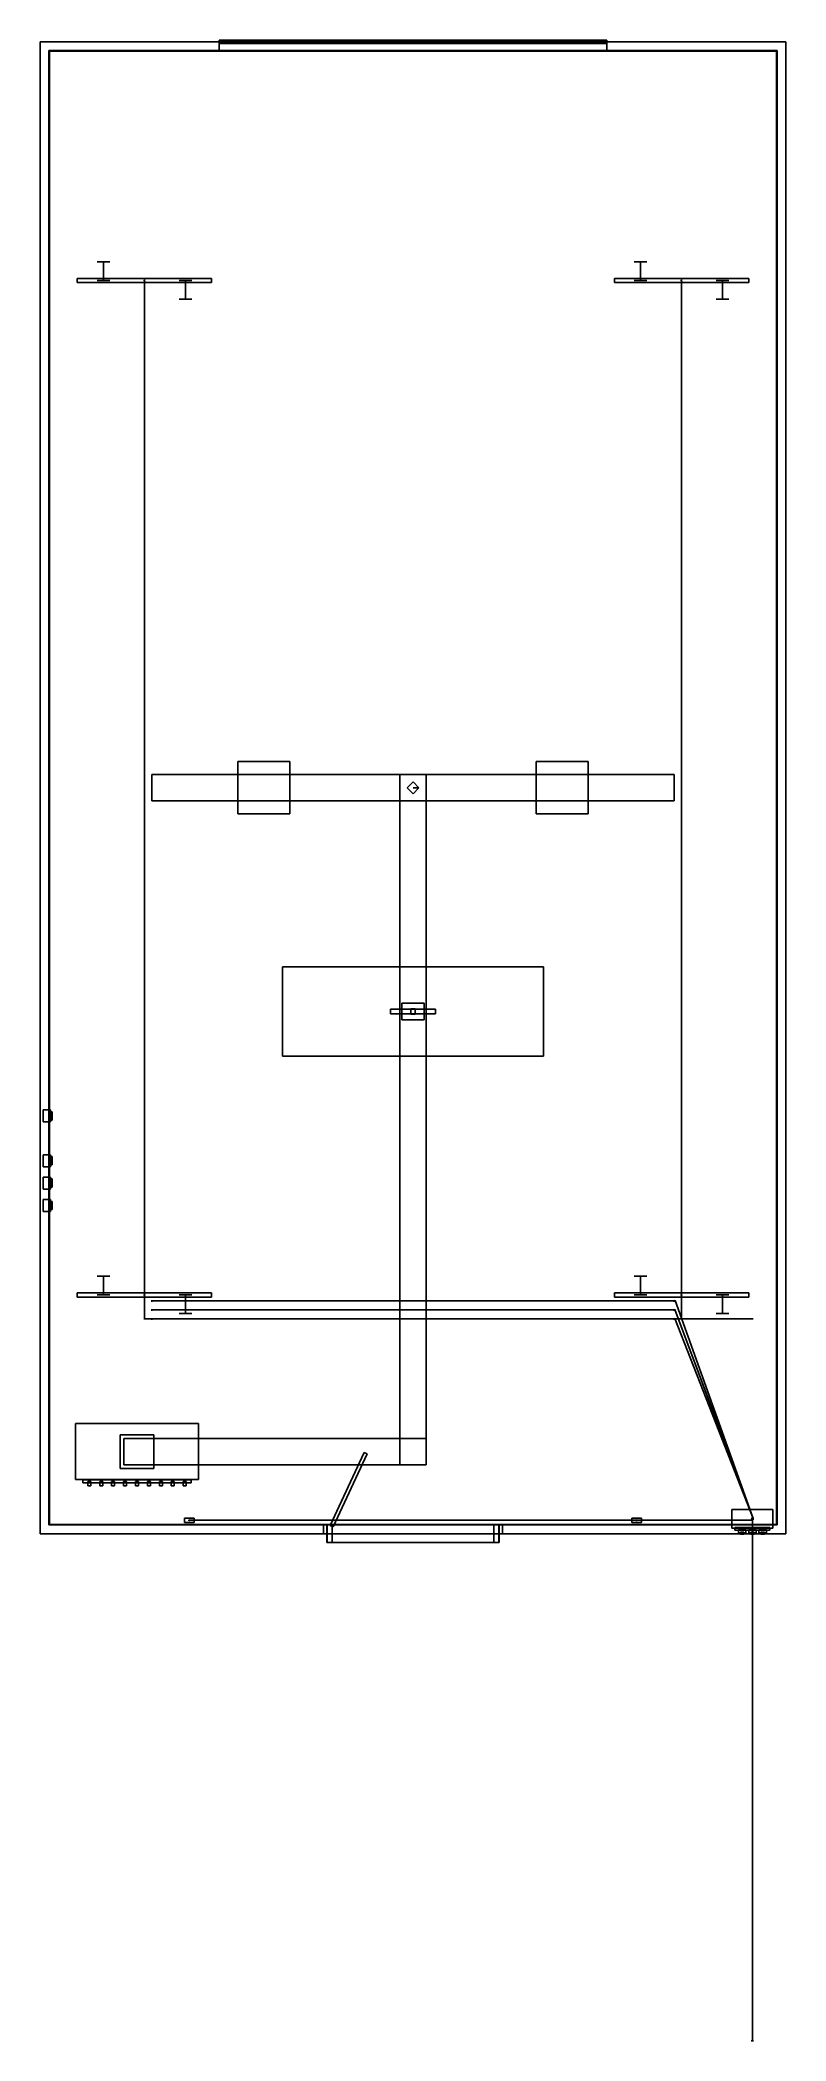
# Model space of a CAD drawing. Header units: millimetres. Extents: x -49000 to -39000, y 220200 to 247022.
import ezdxf

# ---------------------------------------------------------------- set-up
doc = ezdxf.new("R2010")
doc.units = ezdxf.units.MM

msp = doc.modelspace()

# ---------------------------------------------------------------- linework, layer by layer
at = {"layer": 'electrical'}
for p, q in [((-47592.21, 243800), (-47607.79, 243800)), ((-47607.79, 243800), (-47600, 243800)), ((-47600, 243800), (-47592.21, 243800)), ((-47600, 229880), (-47600, 243800)), ((-40392.21, 243800), (-40407.79, 243800)), ((-40407.79, 243800), (-40400, 243800)), ((-40400, 243800), (-40392.21, 243800)), ((-40400, 229880), (-40400, 243800)), ((-47592.21, 229880), (-47607.79, 229880)), ((-47607.79, 229880), (-47600, 229880)), ((-47600, 229872.21), (-47600, 229887.79)), ((-47600, 229887.79), (-47600, 229880)), ((-47600, 229880), (-47600, 229872.21)), ((-39450, 229880), (-47600, 229880)), ((-47600, 229880), (-47592.21, 229880)), ((-47500, 230108.74), (-47500, 230131.26)), ((-47500, 230131.26), (-47500, 230120)), ((-47500, 230120), (-47500, 230108.74)), ((-40500, 230120), (-47500, 230120)), ((-47500, 229988.74), (-47500, 230011.26)), ((-47500, 230011.26), (-47500, 230000)), ((-47500, 230000), (-47500, 229988.74)), ((-40500, 230000), (-47500, 230000)), ((-47500, 229868.74), (-47500, 229891.26)), ((-47500, 229891.26), (-47500, 229880)), ((-47500, 229880), (-47500, 229868.74)), ((-40500, 229880), (-47500, 229880)), ((-40487.77, 230124.4), (-40506.12, 230117.8)), ((-40506.12, 230117.8), (-40487.77, 230124.4)), ((-40506.12, 230117.8), (-40506.12, 230117.8)), ((-40487.83, 230004.56), (-40506.09, 229997.72)), ((-40506.09, 229997.72), (-40487.83, 230004.56)), ((-40506.09, 229997.72), (-40506.09, 229997.72)), ((-40487.9, 229884.74), (-40506.05, 229877.63)), ((-40506.05, 229877.63), (-40487.9, 229884.74)), ((-40506.05, 229877.63), (-40506.05, 229877.63)), ((-40500, 230108.74), (-40500, 230131.26)), ((-40500, 230131.26), (-40500, 230120)), ((-40500, 230120), (-40500, 230108.74)), ((-40500, 230120), (-40485.96, 230120)), ((-40485.96, 230120), (-40500, 230120)), ((-40500, 229988.74), (-40500, 230011.26)), ((-40500, 230011.26), (-40500, 230000)), ((-40500, 230000), (-40500, 229988.74)), ((-40500, 230000), (-40485.96, 230000)), ((-40485.96, 230000), (-40500, 230000)), ((-40500, 229868.74), (-40500, 229891.26)), ((-40500, 229891.26), (-40500, 229880)), ((-40500, 229880), (-40500, 229868.74)), ((-40500, 229880), (-40485.96, 229880)), ((-40485.96, 229880), (-40500, 229880)), ((-39437.9, 227204.74), (-40487.9, 229884.74)), ((-39437.83, 227204.56), (-40487.83, 230004.56)), ((-39437.77, 227204.4), (-40487.77, 230124.4)), ((-40392.21, 229880), (-40407.79, 229880)), ((-40407.79, 229880), (-40400, 229880)), ((-40400, 229880), (-40392.21, 229880)), ((-39450, 229872.21), (-39450, 229887.79)), ((-39450, 229887.79), (-39450, 229880)), ((-39450, 229880), (-39450, 229872.21)), ((-47065, 227150), (-47065, 227210)), ((-47065, 227210), (-46935, 227210)), ((-46991, 227180), (-47004.5, 227187.79)), ((-47004.5, 227187.79), (-47004.5, 227172.21)), ((-47000, 227172.21), (-47000, 227187.79)), ((-47000, 227187.79), (-47000, 227180)), ((-46935, 227150), (-46935, 227210)), ((-41065, 227150), (-41065, 227210)), ((-41065, 227210), (-40935, 227210)), ((-40991, 227180), (-41004.5, 227187.79)), ((-41004.5, 227187.79), (-41004.5, 227172.21)), ((-41000, 227172.21), (-41000, 227187.79)), ((-41000, 227187.79), (-41000, 227180)), ((-40935, 227150), (-40935, 227210)), ((-39725, 227075), (-39725, 227325)), ((-39725, 227325), (-39175, 227325)), ((-39468, 227200), (-39441, 227215.59)), ((-39441, 227184.41), (-39468, 227200)), ((-39434.41, 227200), (-39465.59, 227200)), ((-39465.59, 227200), (-39450, 227200)), ((-39437, 227200), (-39456.5, 227211.26)), ((-39456.5, 227211.26), (-39456.5, 227188.74)), ((-39437, 227200), (-39456.5, 227211.26)), ((-39456.5, 227211.26), (-39456.5, 227188.74)), ((-39437, 227200), (-39456.5, 227211.26)), ((-39456.5, 227211.26), (-39456.5, 227188.74)), ((-39456.5, 227188.74), (-39437, 227200)), ((-39456.5, 227188.74), (-39437, 227200)), ((-39456.5, 227188.74), (-39437, 227200)), ((-39437.77, 227204.4), (-39456.12, 227197.8)), ((-39456.12, 227197.8), (-39437.77, 227204.4)), ((-39456.12, 227197.8), (-39456.12, 227197.8)), ((-39437.83, 227204.56), (-39456.09, 227197.72)), ((-39456.09, 227197.72), (-39437.83, 227204.56)), ((-39456.09, 227197.72), (-39456.09, 227197.72)), ((-39437.9, 227204.74), (-39456.05, 227197.63)), ((-39456.05, 227197.63), (-39437.9, 227204.74)), ((-39456.05, 227197.63), (-39456.05, 227197.63)), ((-39450, 227200), (-39434.41, 227200)), ((-39450, 220200), (-39450, 227200)), ((-39450, 227200), (-39430.56, 227200)), ((-39430.56, 227200), (-39450, 227200)), ((-39450, 227200), (-39435.96, 227200)), ((-39435.96, 227200), (-39450, 227200)), ((-39450, 227200), (-39435.96, 227200)), ((-39435.96, 227200), (-39450, 227200)), ((-39450, 227200), (-39435.96, 227200)), ((-39435.96, 227200), (-39450, 227200)), ((-39450, 227172.21), (-39450, 227187.79)), ((-39450, 227187.79), (-39450, 227180)), ((-39450, 227172.21), (-39450, 227187.79)), ((-39450, 227187.79), (-39450, 227180)), ((-39441, 227215.59), (-39441, 227184.41)), ((-39175, 227075), (-39175, 227325)), ((-47065, 227150), (-46935, 227150)), ((-47004.5, 227172.21), (-46991, 227180)), ((-47000, 227180), (-39450, 227180)), ((-47000, 227180), (-47000, 227172.21)), ((-47000, 227180), (-46990.28, 227180)), ((-46990.28, 227180), (-47000, 227180)), ((-41065, 227150), (-40935, 227150)), ((-41004.5, 227172.21), (-40991, 227180)), ((-41000, 227180), (-39450, 227180)), ((-41000, 227180), (-41000, 227172.21)), ((-41000, 227180), (-40990.28, 227180)), ((-40990.28, 227180), (-41000, 227180)), ((-39725, 227075), (-39175, 227075)), ((-39685, 227047.5), (-39685, 227082.5)), ((-39685, 227082.5), (-39215, 227082.5)), ((-39685, 227047.5), (-39215, 227047.5)), ((-39637.5, 227010), (-39637.5, 227050)), ((-39637.5, 227050), (-39537.5, 227050)), ((-39637.5, 227010), (-39537.5, 227010)), ((-39564.12, 227020), (-39610.88, 227020)), ((-39610.88, 227020), (-39587.5, 227020)), ((-39564.12, 226995), (-39610.88, 226995)), ((-39610.88, 226995), (-39587.5, 226995)), ((-39587.5, 227020), (-39587.5, 226995)), ((-39587.5, 227020), (-39564.12, 227020)), ((-39587.5, 226995), (-39564.12, 226995)), ((-39537.5, 227010), (-39537.5, 227050)), ((-39500, 227010), (-39500, 227050)), ((-39500, 227050), (-39400, 227050)), ((-39500, 227010), (-39400, 227010)), ((-39426.62, 227020), (-39473.38, 227020)), ((-39473.38, 227020), (-39450, 227020)), ((-39426.62, 226995), (-39473.38, 226995)), ((-39473.38, 226995), (-39450, 226995)), ((-39450, 227180), (-39450, 227172.21)), ((-39450, 227180), (-39450, 227172.21)), ((-39450, 227020), (-39450, 226995)), ((-39450, 227020), (-39426.62, 227020)), ((-39450, 226995), (-39426.62, 226995)), ((-39400, 227010), (-39400, 227050)), ((-39362.5, 227010), (-39362.5, 227050)), ((-39362.5, 227050), (-39262.5, 227050)), ((-39362.5, 227010), (-39262.5, 227010)), ((-39289.12, 227020), (-39335.88, 227020)), ((-39335.88, 227020), (-39312.5, 227020)), ((-39289.12, 226995), (-39335.88, 226995)), ((-39335.88, 226995), (-39312.5, 226995)), ((-39312.5, 227020), (-39312.5, 226995)), ((-39312.5, 227020), (-39289.12, 227020)), ((-39312.5, 226995), (-39289.12, 226995)), ((-39262.5, 227010), (-39262.5, 227050)), ((-39215, 227047.5), (-39215, 227082.5)), ((-39434.41, 220200), (-39465.59, 220200)), ((-39465.59, 220200), (-39450, 220200)), ((-39450, 220200), (-39434.41, 220200))]:
    msp.add_line(p, q, dxfattribs=at)
at = {"layer": 'hvac'}
for p, q in [((-47500, 236825), (-47500, 237175)), ((-47500, 237175), (-40500, 237175)), ((-46350, 236650), (-46350, 237350)), ((-46350, 237350), (-45650, 237350)), ((-45650, 236650), (-45650, 237350)), ((-44175, 227925), (-44175, 237175)), ((-44175, 237175), (-43825, 237175)), ((-43825, 227925), (-43825, 237175)), ((-42350, 236650), (-42350, 237350)), ((-42350, 237350), (-41650, 237350)), ((-41650, 236650), (-41650, 237350)), ((-40500, 236825), (-40500, 237175)), ((-47500, 236825), (-40500, 236825)), ((-46350, 236650), (-45650, 236650)), ((-42350, 236650), (-41650, 236650)), ((-48525, 227725), (-48525, 228475)), ((-48525, 228475), (-46875, 228475)), ((-47925, 227875), (-47925, 228325)), ((-47925, 228325), (-47475, 228325)), ((-47875, 227925), (-47875, 228275)), ((-47875, 228275), (-43825, 228275)), ((-47475, 227875), (-47475, 228325)), ((-46875, 227725), (-46875, 228475)), ((-43825, 227925), (-43825, 228275)), ((-48525, 227725), (-46875, 227725)), ((-47925, 227875), (-47475, 227875)), ((-47875, 227925), (-43825, 227925)), ((-44175, 227925), (-43825, 227925)), ((-48425, 227680), (-48425, 227720)), ((-48425, 227720), (-46975, 227720)), ((-48425, 227680), (-46975, 227680)), ((-48360, 227640), (-48360, 227700)), ((-48360, 227700), (-48320, 227700)), ((-48360, 227640), (-48320, 227640)), ((-48320, 227640), (-48320, 227700)), ((-48200, 227640), (-48200, 227700)), ((-48200, 227700), (-48160, 227700)), ((-48200, 227640), (-48160, 227640)), ((-48160, 227640), (-48160, 227700)), ((-48040, 227640), (-48040, 227700)), ((-48040, 227700), (-48000, 227700)), ((-48040, 227640), (-48000, 227640)), ((-48000, 227640), (-48000, 227700)), ((-47880, 227640), (-47880, 227700)), ((-47880, 227700), (-47840, 227700)), ((-47880, 227640), (-47840, 227640)), ((-47840, 227640), (-47840, 227700)), ((-47720, 227640), (-47720, 227700)), ((-47720, 227700), (-47680, 227700)), ((-47720, 227640), (-47680, 227640)), ((-47680, 227640), (-47680, 227700)), ((-47560, 227640), (-47560, 227700)), ((-47560, 227700), (-47520, 227700)), ((-47560, 227640), (-47520, 227640)), ((-47520, 227640), (-47520, 227700)), ((-47400, 227640), (-47400, 227700)), ((-47400, 227700), (-47360, 227700)), ((-47400, 227640), (-47360, 227640)), ((-47360, 227640), (-47360, 227700)), ((-47240, 227640), (-47240, 227700)), ((-47240, 227700), (-47200, 227700)), ((-47240, 227640), (-47200, 227640)), ((-47200, 227640), (-47200, 227700)), ((-47080, 227640), (-47080, 227700)), ((-47080, 227700), (-47040, 227700)), ((-47080, 227640), (-47040, 227640)), ((-47040, 227640), (-47040, 227700)), ((-46975, 227680), (-46975, 227720))]:
    msp.add_line(p, q, dxfattribs=at)
at = {"layer": 'interiors'}
for p, q in [((-49000, 227000), (-49000, 247000)), ((-49000, 247000), (-39000, 247000)), ((-39120, 246880), (-48880, 246880)), ((-48880, 227120), (-48880, 246880)), ((-48875, 227125), (-48875, 246875)), ((-48875, 246875), (-39125, 246875)), ((-46600, 246977.5), (-46600, 247022.5)), ((-46600, 247022.5), (-41400, 247022.5)), ((-46600, 247000), (-41400, 247000)), ((-46600, 246880), (-46600, 247000)), ((-46600, 246977.5), (-41400, 246977.5)), ((-46600, 246880), (-41400, 246880)), ((-41400, 246977.5), (-41400, 247022.5)), ((-41400, 246880), (-41400, 247000)), ((-39125, 227125), (-39125, 246875)), ((-39120, 227120), (-39120, 246880)), ((-39000, 227000), (-39000, 247000)), ((-45750, 233400), (-45750, 234600)), ((-45750, 234600), (-42250, 234600)), ((-42250, 233400), (-42250, 234600)), ((-44300, 233970), (-44300, 234030)), ((-44300, 234030), (-43700, 234030)), ((-44300, 233970), (-43700, 233970)), ((-44150, 233890), (-44150, 234110)), ((-44150, 234110), (-43850, 234110)), ((-44030, 233965), (-44030, 234035)), ((-44030, 234035), (-43970, 234035)), ((-44030, 233965), (-43970, 233965)), ((-43970, 233965), (-43970, 234035)), ((-43850, 233890), (-43850, 234110)), ((-43700, 233970), (-43700, 234030)), ((-44150, 233890), (-43850, 233890)), ((-45750, 233400), (-42250, 233400)), ((-45110.39, 227109.51), (-44653.96, 228088.32)), ((-45069.61, 227090.49), (-44613.18, 228069.3)), ((-44613.18, 228069.3), (-44653.96, 228088.32)), ((-49000, 227000), (-45200, 227000)), ((-49000, 227000), (-39000, 227000)), ((-39120, 227120), (-48880, 227120)), ((-45200, 227120), (-48880, 227120)), ((-48875, 227125), (-39125, 227125)), ((-45200, 227000), (-45200, 227120)), ((-45200, 227120), (-42800, 227120)), ((-45200, 227000), (-42800, 227000)), ((-45155, 226880), (-45155, 227120)), ((-45155, 227120), (-45085, 227120)), ((-45150, 226880), (-45150, 227120)), ((-45150, 227120), (-42850, 227120)), ((-45069.61, 227090.49), (-45110.39, 227109.51)), ((-45085, 226880), (-45085, 227120)), ((-42915, 226880), (-42915, 227120)), ((-42915, 227120), (-42845, 227120)), ((-42850, 226880), (-42850, 227120)), ((-42845, 226880), (-42845, 227120)), ((-42800, 227000), (-42800, 227120)), ((-39120, 227120), (-42800, 227120)), ((-42800, 227000), (-39000, 227000)), ((-45155, 226880), (-45085, 226880)), ((-45150, 226880), (-42850, 226880)), ((-42915, 226880), (-42845, 226880))]:
    msp.add_line(p, q, dxfattribs=at)
at = {"layer": 'lighting'}
for p, q in [((-48500, 243772.5), (-48500, 243827.5)), ((-48500, 243827.5), (-46700, 243827.5)), ((-48202.9, 244050), (-48235.6, 244050)), ((-48235.6, 244050), (-48150, 244050)), ((-48097.1, 244050), (-48202.9, 244050)), ((-48150, 244050), (-48064.4, 244050)), ((-48150, 243800), (-48150, 244050)), ((-48064.4, 244050), (-48097.1, 244050)), ((-46700, 243772.5), (-46700, 243827.5)), ((-41300, 243772.5), (-41300, 243827.5)), ((-41300, 243827.5), (-39500, 243827.5)), ((-41002.9, 244050), (-41035.6, 244050)), ((-41035.6, 244050), (-40950, 244050)), ((-40897.1, 244050), (-41002.9, 244050)), ((-40950, 244050), (-40864.4, 244050)), ((-40950, 243800), (-40950, 244050)), ((-40864.4, 244050), (-40897.1, 244050)), ((-39500, 243772.5), (-39500, 243827.5)), ((-48500, 243772.5), (-46700, 243772.5)), ((-48202.9, 243800), (-48235.6, 243800)), ((-48235.6, 243800), (-48150, 243800)), ((-48097.1, 243800), (-48202.9, 243800)), ((-48150, 243800), (-48064.4, 243800)), ((-48064.4, 243800), (-48097.1, 243800)), ((-47591, 243800), (-47604.5, 243807.79)), ((-47604.5, 243807.79), (-47604.5, 243792.21)), ((-47604.5, 243792.21), (-47591, 243800)), ((-47102.9, 243800), (-47135.6, 243800)), ((-47135.6, 243800), (-47050, 243800)), ((-47102.9, 243550), (-47135.6, 243550)), ((-47135.6, 243550), (-47050, 243550)), ((-46997.1, 243800), (-47102.9, 243800)), ((-46997.1, 243550), (-47102.9, 243550)), ((-47050, 243800), (-47050, 243550)), ((-47050, 243800), (-46964.4, 243800)), ((-47050, 243550), (-46964.4, 243550)), ((-46964.4, 243800), (-46997.1, 243800)), ((-46964.4, 243550), (-46997.1, 243550)), ((-41300, 243772.5), (-39500, 243772.5)), ((-41002.9, 243800), (-41035.6, 243800)), ((-41035.6, 243800), (-40950, 243800)), ((-40897.1, 243800), (-41002.9, 243800)), ((-40950, 243800), (-40864.4, 243800)), ((-40864.4, 243800), (-40897.1, 243800)), ((-40391, 243800), (-40404.5, 243807.79)), ((-40404.5, 243807.79), (-40404.5, 243792.21)), ((-40404.5, 243792.21), (-40391, 243800)), ((-39902.9, 243800), (-39935.6, 243800)), ((-39935.6, 243800), (-39850, 243800)), ((-39902.9, 243550), (-39935.6, 243550)), ((-39935.6, 243550), (-39850, 243550)), ((-39797.1, 243800), (-39902.9, 243800)), ((-39797.1, 243550), (-39902.9, 243550)), ((-39850, 243800), (-39850, 243550)), ((-39850, 243800), (-39764.4, 243800)), ((-39850, 243550), (-39764.4, 243550)), ((-39764.4, 243800), (-39797.1, 243800)), ((-39764.4, 243550), (-39797.1, 243550)), ((-48202.9, 230450), (-48235.6, 230450)), ((-48235.6, 230450), (-48150, 230450)), ((-48097.1, 230450), (-48202.9, 230450)), ((-48150, 230450), (-48064.4, 230450)), ((-48150, 230200), (-48150, 230450)), ((-48064.4, 230450), (-48097.1, 230450)), ((-41002.9, 230450), (-41035.6, 230450)), ((-41035.6, 230450), (-40950, 230450)), ((-40897.1, 230450), (-41002.9, 230450)), ((-40950, 230450), (-40864.4, 230450)), ((-40950, 230200), (-40950, 230450)), ((-40864.4, 230450), (-40897.1, 230450)), ((-48500, 230172.5), (-48500, 230227.5)), ((-48500, 230227.5), (-46700, 230227.5)), ((-48500, 230172.5), (-46700, 230172.5)), ((-48202.9, 230200), (-48235.6, 230200)), ((-48235.6, 230200), (-48150, 230200)), ((-48097.1, 230200), (-48202.9, 230200)), ((-48150, 230200), (-48064.4, 230200)), ((-48064.4, 230200), (-48097.1, 230200)), ((-47591, 230200), (-47604.5, 230207.79)), ((-47604.5, 230207.79), (-47604.5, 230192.21)), ((-47604.5, 230192.21), (-47591, 230200)), ((-47102.9, 230200), (-47135.6, 230200)), ((-47135.6, 230200), (-47050, 230200)), ((-46997.1, 230200), (-47102.9, 230200)), ((-47050, 230200), (-47050, 229950)), ((-47050, 230200), (-46964.4, 230200)), ((-46964.4, 230200), (-46997.1, 230200)), ((-46700, 230172.5), (-46700, 230227.5)), ((-41300, 230172.5), (-41300, 230227.5)), ((-41300, 230227.5), (-39500, 230227.5)), ((-41300, 230172.5), (-39500, 230172.5)), ((-41002.9, 230200), (-41035.6, 230200)), ((-41035.6, 230200), (-40950, 230200)), ((-40897.1, 230200), (-41002.9, 230200)), ((-40950, 230200), (-40864.4, 230200)), ((-40864.4, 230200), (-40897.1, 230200)), ((-40391, 230200), (-40404.5, 230207.79)), ((-40404.5, 230207.79), (-40404.5, 230192.21)), ((-40404.5, 230192.21), (-40391, 230200)), ((-39902.9, 230200), (-39935.6, 230200)), ((-39935.6, 230200), (-39850, 230200)), ((-39797.1, 230200), (-39902.9, 230200)), ((-39850, 230200), (-39850, 229950)), ((-39850, 230200), (-39764.4, 230200)), ((-39764.4, 230200), (-39797.1, 230200)), ((-39500, 230172.5), (-39500, 230227.5)), ((-47102.9, 229950), (-47135.6, 229950)), ((-47135.6, 229950), (-47050, 229950)), ((-46997.1, 229950), (-47102.9, 229950)), ((-47050, 229950), (-46964.4, 229950)), ((-46964.4, 229950), (-46997.1, 229950)), ((-39902.9, 229950), (-39935.6, 229950)), ((-39935.6, 229950), (-39850, 229950)), ((-39797.1, 229950), (-39902.9, 229950)), ((-39850, 229950), (-39764.4, 229950)), ((-39764.4, 229950), (-39797.1, 229950))]:
    msp.add_line(p, q, dxfattribs=at)
at = {"layer": 'sensors'}
for p, q in [((-44000, 237080), (-44080, 237000)), ((-44080, 237000), (-44000, 236920)), ((-43920, 237000), (-44000, 237080)), ((-44000, 236920), (-43920, 237000)), ((-44000, 237000), (-43935, 237000)), ((-43935, 237000), (-44000, 237000)), ((-48960, 232520), (-48960, 232680)), ((-48960, 232680), (-48860, 232680)), ((-48860, 232520), (-48860, 232680)), ((-48855, 232545), (-48855, 232655)), ((-48855, 232655), (-48835, 232655)), ((-48835, 232545), (-48835, 232655)), ((-48960, 232520), (-48860, 232520)), ((-48855, 232545), (-48835, 232545)), ((-48960, 231920), (-48960, 232080)), ((-48960, 232080), (-48860, 232080)), ((-48860, 231920), (-48860, 232080)), ((-48855, 231945), (-48855, 232055)), ((-48855, 232055), (-48835, 232055)), ((-48835, 231945), (-48835, 232055)), ((-48960, 231920), (-48860, 231920)), ((-48960, 231620), (-48960, 231780)), ((-48960, 231780), (-48860, 231780)), ((-48860, 231620), (-48860, 231780)), ((-48855, 231945), (-48835, 231945)), ((-48855, 231645), (-48855, 231755)), ((-48855, 231755), (-48835, 231755)), ((-48835, 231645), (-48835, 231755)), ((-48960, 231620), (-48860, 231620)), ((-48960, 231320), (-48960, 231480)), ((-48960, 231480), (-48860, 231480)), ((-48860, 231320), (-48860, 231480)), ((-48855, 231645), (-48835, 231645)), ((-48960, 231320), (-48860, 231320)), ((-48855, 231345), (-48855, 231455)), ((-48855, 231455), (-48835, 231455)), ((-48855, 231345), (-48835, 231345)), ((-48835, 231345), (-48835, 231455))]:
    msp.add_line(p, q, dxfattribs=at)

doc.saveas('drawing.dxf')
